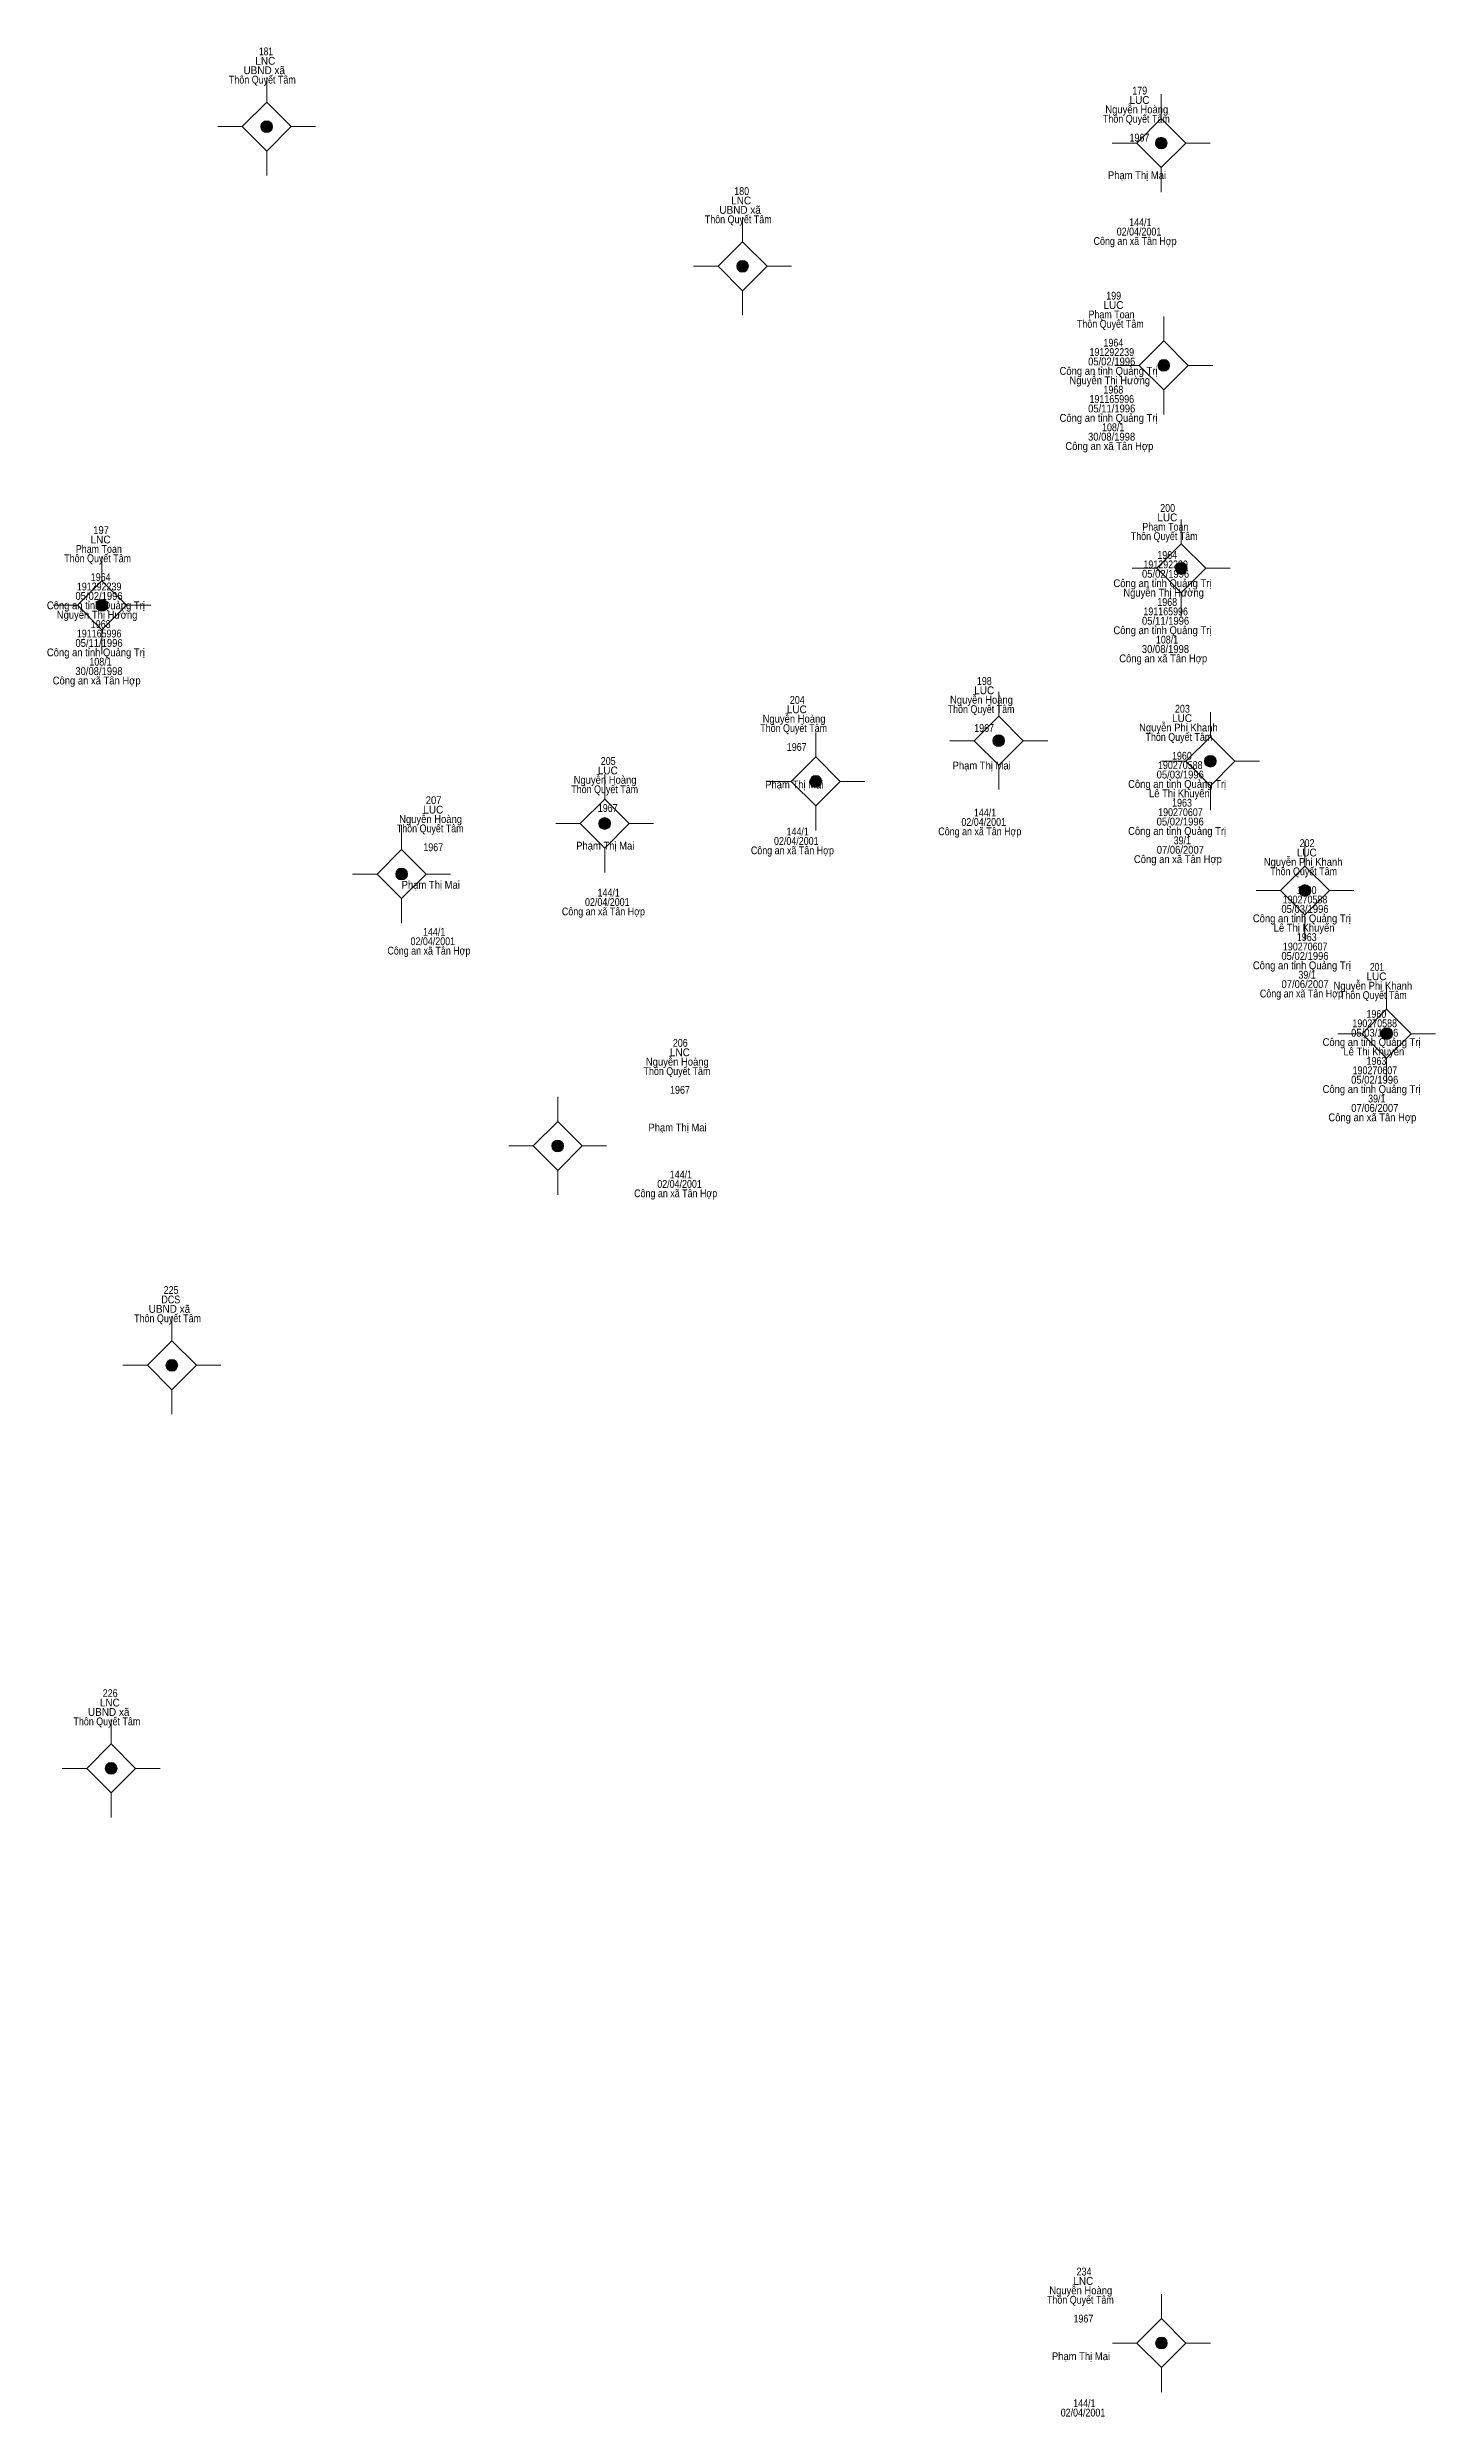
# Model space of a CAD drawing. Header units: metres. Extents: x 548452 to 551009, y 1840956 to 1844548.
# Drawn here: x 550927.5 to 550998.4, y 1841364.7 to 1841485.7 of the extents above; entities that cross this region are included whole.
import ezdxf
from ezdxf.enums import TextEntityAlignment as Align

# ---------------------------------------------------------------- set-up
doc = ezdxf.new("R2010")
doc.units = ezdxf.units.M
doc.header["$LTSCALE"] = 0.16
doc.layers.add('11', color=7, linetype='Continuous', lineweight=13)
doc.layers.add('15', color=7, linetype='Continuous')

msp = doc.modelspace()

# ---------------------------------------------------------------- hatches: boundary and pattern name
at = {"layer": '11'}
for points in [[(550939.0295, 1841481.62, 1), (550938.4295, 1841481.62, 1)], [(550984.7095, 1841480.78, 1), (550984.1095, 1841480.78, 1)], [(550963.3295, 1841474.49, 1), (550962.7295, 1841474.49, 1)], [(550984.8395, 1841469.43, 1), (550984.2395, 1841469.43, 1)], [(550985.7295, 1841459.07, 1), (550985.1295, 1841459.07, 1)], [(550930.6195, 1841457.18, 1), (550930.0195, 1841457.18, 1)], [(550976.4095, 1841450.27, 1), (550975.8095, 1841450.27, 1)], [(550987.2195, 1841449.22, 1), (550986.6195, 1841449.22, 1)], [(550967.0695, 1841448.19, 1), (550966.4695, 1841448.19, 1)], [(550956.2895, 1841446.04, 1), (550955.6895, 1841446.04, 1)], [(550945.9195, 1841443.46, 1), (550945.3195, 1841443.46, 1)], [(550992.0495, 1841442.62, 1), (550991.4495, 1841442.62, 1)], [(550996.2195, 1841435.31, 1), (550995.6195, 1841435.31, 1)], [(550953.8895, 1841429.58, 1), (550953.2895, 1841429.58, 1)], [(550934.1895, 1841418.38, 1), (550933.5895, 1841418.38, 1)], [(550931.0895, 1841397.8, 1), (550930.4895, 1841397.8, 1)], [(550984.7195, 1841368.46, 1), (550984.1195, 1841368.46, 1)]]:
    msp.add_hatch(color=256, dxfattribs=at).paths.add_polyline_path(points)

# ---------------------------------------------------------------- linework, layer by layer
for p, q in [((550938.73, 1841484.12), (550938.73, 1841482.87)), ((550984.41, 1841483.28), (550984.41, 1841482.03)), ((550937.48, 1841481.62), (550936.23, 1841481.62)), ((550941.23, 1841481.62), (550939.98, 1841481.62)), ((550938.73, 1841480.37), (550938.73, 1841479.12)), ((550983.16, 1841480.78), (550981.91, 1841480.78)), ((550986.91, 1841480.78), (550985.66, 1841480.78)), ((550984.41, 1841479.53), (550984.41, 1841478.28)), ((550963.03, 1841476.99), (550963.03, 1841475.74)), ((550961.78, 1841474.49), (550960.53, 1841474.49)), ((550965.53, 1841474.49), (550964.28, 1841474.49)), ((550963.03, 1841473.24), (550963.03, 1841471.99)), ((550984.54, 1841471.93), (550984.54, 1841470.68)), ((550983.29, 1841469.43), (550982.04, 1841469.43)), ((550987.04, 1841469.43), (550985.79, 1841469.43)), ((550984.54, 1841468.18), (550984.54, 1841466.93)), ((550985.43, 1841461.57), (550985.43, 1841460.32)), ((550930.32, 1841459.68), (550930.32, 1841458.43)), ((550984.18, 1841459.07), (550982.93, 1841459.07)), ((550987.93, 1841459.07), (550986.68, 1841459.07)), ((550929.07, 1841457.18), (550927.82, 1841457.18)), ((550932.82, 1841457.18), (550931.57, 1841457.18)), ((550985.43, 1841457.82), (550985.43, 1841456.57)), ((550930.32, 1841455.93), (550930.32, 1841454.68)), ((550976.11, 1841452.77), (550976.11, 1841451.52)), ((550986.92, 1841451.72), (550986.92, 1841450.47)), ((550966.77, 1841450.69), (550966.77, 1841449.44)), ((550974.86, 1841450.27), (550973.61, 1841450.27)), ((550978.61, 1841450.27), (550977.36, 1841450.27)), ((550976.11, 1841449.02), (550976.11, 1841447.77)), ((550985.67, 1841449.22), (550984.42, 1841449.22)), ((550989.42, 1841449.22), (550988.17, 1841449.22)), ((550955.99, 1841448.54), (550955.99, 1841447.29)), ((550965.52, 1841448.19), (550964.27, 1841448.19)), ((550969.27, 1841448.19), (550968.02, 1841448.19)), ((550986.92, 1841447.97), (550986.92, 1841446.72)), ((550966.77, 1841446.94), (550966.77, 1841445.69)), ((550945.62, 1841445.96), (550945.62, 1841444.71)), ((550954.74, 1841446.04), (550953.49, 1841446.04)), ((550958.49, 1841446.04), (550957.24, 1841446.04)), ((550991.75, 1841445.12), (550991.75, 1841443.87)), ((550955.99, 1841444.79), (550955.99, 1841443.54)), ((550944.37, 1841443.46), (550943.12, 1841443.46)), ((550948.12, 1841443.46), (550946.87, 1841443.46)), ((550990.5, 1841442.62), (550989.25, 1841442.62)), ((550994.25, 1841442.62), (550993, 1841442.62)), ((550945.62, 1841442.21), (550945.62, 1841440.96)), ((550991.75, 1841441.37), (550991.75, 1841440.12)), ((550995.92, 1841437.81), (550995.92, 1841436.56)), ((550994.67, 1841435.31), (550993.42, 1841435.31)), ((550998.42, 1841435.31), (550997.17, 1841435.31)), ((550995.92, 1841434.06), (550995.92, 1841432.81)), ((550953.59, 1841432.08), (550953.59, 1841430.83)), ((550952.34, 1841429.58), (550951.09, 1841429.58)), ((550956.09, 1841429.58), (550954.84, 1841429.58)), ((550953.59, 1841428.33), (550953.59, 1841427.08)), ((550933.89, 1841420.88), (550933.89, 1841419.63)), ((550932.64, 1841418.38), (550931.39, 1841418.38)), ((550936.39, 1841418.38), (550935.14, 1841418.38)), ((550933.89, 1841417.13), (550933.89, 1841415.88)), ((550930.79, 1841400.3), (550930.79, 1841399.05)), ((550929.54, 1841397.8), (550928.29, 1841397.8)), ((550933.29, 1841397.8), (550932.04, 1841397.8)), ((550930.79, 1841396.55), (550930.79, 1841395.3)), ((550984.42, 1841370.96), (550984.42, 1841369.71)), ((550983.17, 1841368.46), (550981.92, 1841368.46)), ((550986.92, 1841368.46), (550985.67, 1841368.46)), ((550984.42, 1841367.21), (550984.42, 1841365.96))]:
    msp.add_line(p, q, dxfattribs=at)
for points in [[(550938.73, 1841482.87), (550937.48, 1841481.62), (550938.73, 1841480.37), (550939.98, 1841481.62)], [(550984.41, 1841482.03), (550983.16, 1841480.78), (550984.41, 1841479.53), (550985.66, 1841480.78)], [(550963.03, 1841475.74), (550961.78, 1841474.49), (550963.03, 1841473.24), (550964.28, 1841474.49)], [(550984.54, 1841470.68), (550983.29, 1841469.43), (550984.54, 1841468.18), (550985.79, 1841469.43)], [(550985.43, 1841460.32), (550984.18, 1841459.07), (550985.43, 1841457.82), (550986.68, 1841459.07)], [(550930.32, 1841458.43), (550929.07, 1841457.18), (550930.32, 1841455.93), (550931.57, 1841457.18)], [(550976.11, 1841451.52), (550974.86, 1841450.27), (550976.11, 1841449.02), (550977.36, 1841450.27)], [(550986.92, 1841450.47), (550985.67, 1841449.22), (550986.92, 1841447.97), (550988.17, 1841449.22)], [(550966.77, 1841449.44), (550965.52, 1841448.19), (550966.77, 1841446.94), (550968.02, 1841448.19)], [(550955.99, 1841447.29), (550954.74, 1841446.04), (550955.99, 1841444.79), (550957.24, 1841446.04)], [(550945.62, 1841444.71), (550944.37, 1841443.46), (550945.62, 1841442.21), (550946.87, 1841443.46)], [(550991.75, 1841443.87), (550990.5, 1841442.62), (550991.75, 1841441.37), (550993, 1841442.62)], [(550995.92, 1841436.56), (550994.67, 1841435.31), (550995.92, 1841434.06), (550997.17, 1841435.31)], [(550953.59, 1841430.83), (550952.34, 1841429.58), (550953.59, 1841428.33), (550954.84, 1841429.58)], [(550933.89, 1841419.63), (550932.64, 1841418.38), (550933.89, 1841417.13), (550935.14, 1841418.38)], [(550930.79, 1841399.05), (550929.54, 1841397.8), (550930.79, 1841396.55), (550932.04, 1841397.8)], [(550984.42, 1841369.71), (550983.17, 1841368.46), (550984.42, 1841367.21), (550985.67, 1841368.46)]]:
    msp.add_lwpolyline(points, close=True, dxfattribs=at)
for centre in [(550938.7295, 1841481.62), (550984.4095, 1841480.78), (550963.0295, 1841474.49), (550984.5395, 1841469.43), (550985.4295, 1841459.07), (550930.3195, 1841457.18), (550976.1095, 1841450.27), (550986.9195, 1841449.22), (550966.7695, 1841448.19), (550955.9895, 1841446.04), (550945.6195, 1841443.46), (550991.7495, 1841442.62), (550995.9195, 1841435.31), (550953.5895, 1841429.58), (550933.8895, 1841418.38), (550930.7895, 1841397.8), (550984.4195, 1841368.46)]:
    msp.add_circle(centre, 0.3, dxfattribs=at)

# ---------------------------------------------------------------- texts
at = {"layer": '15'}
for s, width, p in [('LNC', 0.95, (550938.66, 1841484.78)), ('181', 0.8, (550938.695, 1841485.26)), ('Thôn Quyết Tâm', 0.85, (550938.51, 1841483.82)), ('UBND xã', 0.95, (550938.605, 1841484.3)), ('Nguyễn Hoàng', 0.9, (550983.16, 1841482.3)), ('LUC', 0.95, (550983.3, 1841482.78)), ('179', 0.85, (550983.31, 1841483.26)), ('Thôn Quyết Tâm', 0.85, (550983.14, 1841481.82)), ('1967', 0.85, (550983.295, 1841480.86)), ('Phạm Thị Mai', 0.9, (550983.17, 1841478.94)), ('LNC', 0.95, (550962.96, 1841477.65)), ('180', 0.85, (550962.985, 1841478.13)), ('Thôn Quyết Tâm', 0.85, (550962.81, 1841476.69)), ('UBND xã', 0.95, (550962.905, 1841477.17)), (' 02/04/2001', 0.85, (550983.21, 1841476.06)), (' 144/1', 0.85, (550983.28, 1841476.54)), (' Công an xã Tân Hợp ', 0.85, (550983.075, 1841475.58)), ('199', 0.85, (550981.98, 1841472.79)), ('Thôn Quyết Tâm', 0.85, (550981.81, 1841471.35)), ('Phạm Toan', 0.85, (550981.87, 1841471.83)), ('LUC', 0.95, (550981.97, 1841472.31)), ('1964', 0.85, (550981.965, 1841470.39)), ('Công an tỉnh Quảng Trị', 0.9, (550981.72, 1841468.95)), ('05/02/1996', 0.9, (550981.88, 1841469.43)), ('191292239', 0.85, (550981.885, 1841469.91)), ('Nguyễn Thị Hường', 0.9, (550981.78, 1841468.47)), ('1968', 0.85, (550981.965, 1841467.99)), ('Công an tỉnh Quảng Trị', 0.9, (550981.72, 1841466.55)), ('05/11/1996', 0.9, (550981.88, 1841467.03)), ('191165996', 0.85, (550981.885, 1841467.51)), ('30/08/1998', 0.9, (550981.875, 1841465.59)), ('108/1', 0.85, (550981.955, 1841466.07)), ('Công an xã Tân Hợp', 0.9, (550981.76, 1841465.11)), ('200', 0.85, (550984.735, 1841461.95)), ('LNC', 0.95, (550930.25, 1841460.34)), ('197', 0.9, (550930.275, 1841460.82)), ('Thôn Quyết Tâm', 0.85, (550984.56, 1841460.51)), ('Phạm Toan', 0.85, (550984.62, 1841460.99)), ('LUC', 0.95, (550984.72, 1841461.47)), ('Thôn Quyết Tâm', 0.85, (550930.1, 1841459.38)), ('Phạm Toan', 0.85, (550930.16, 1841459.86)), ('1964', 0.85, (550984.715, 1841459.55)), ('191292239', 0.85, (550930.175, 1841457.94)), ('1964', 0.85, (550930.255, 1841458.42)), ('Công an tỉnh Quảng Trị', 0.9, (550984.47, 1841458.11)), ('05/02/1996', 0.9, (550984.63, 1841458.59)), ('191292239', 0.85, (550984.635, 1841459.07)), ('Công an tỉnh Quảng Trị', 0.9, (550930.01, 1841456.98)), ('05/02/1996', 0.9, (550930.17, 1841457.46)), ('Nguyễn Thị Hường', 0.9, (550984.53, 1841457.63)), ('1968', 0.85, (550984.715, 1841457.15)), ('Nguyễn Thị Hường', 0.9, (550930.07, 1841456.5)), ('191165996', 0.85, (550930.175, 1841455.54)), ('1968', 0.85, (550930.255, 1841456.02)), ('Công an tỉnh Quảng Trị', 0.9, (550984.47, 1841455.71)), ('05/11/1996', 0.9, (550984.63, 1841456.19)), ('191165996', 0.85, (550984.635, 1841456.67)), ('Công an tỉnh Quảng Trị', 0.9, (550930.01, 1841454.58)), ('05/11/1996', 0.9, (550930.17, 1841455.06)), ('Công an xã Tân Hợp', 0.9, (550984.51, 1841454.27)), ('30/08/1998', 0.9, (550984.625, 1841454.75)), ('108/1', 0.85, (550984.705, 1841455.23)), ('Công an xã Tân Hợp', 0.9, (550930.05, 1841453.14)), ('30/08/1998', 0.9, (550930.165, 1841453.62)), ('108/1', 0.85, (550930.245, 1841454.1)), ('198', 0.85, (550975.375, 1841453.12)), ('204', 0.85, (550965.825, 1841452.15)), ('Nguyễn Hoàng', 0.9, (550975.23, 1841452.16)), ('LUC', 0.95, (550975.37, 1841452.64)), ('Thôn Quyết Tâm', 0.85, (550965.64, 1841450.71)), ('Nguyễn Hoàng', 0.9, (550965.66, 1841451.19)), ('LUC', 0.95, (550965.8, 1841451.67)), ('Thôn Quyết Tâm', 0.85, (550975.21, 1841451.68)), ('1967', 0.85, (550975.365, 1841450.72)), ('Nguyễn Phi Khanh', 0.9, (550985.285, 1841450.74)), ('LUC', 0.95, (550985.47, 1841451.22)), ('203', 0.85, (550985.49, 1841451.7)), ('1967', 0.85, (550965.795, 1841449.75)), ('Thôn Quyết Tâm', 0.85, (550985.31, 1841450.26)), ('LUC', 0.95, (550956.15, 1841448.55)), ('205', 0.85, (550956.17, 1841449.03)), ('Phạm Thị Mai', 0.9, (550975.24, 1841448.8)), ('05/03/1996', 0.9, (550985.38, 1841448.34)), ('190270588', 0.85, (550985.38, 1841448.82)), ('1960', 0.85, (550985.465, 1841449.3)), ('207', 0.9, (550947.255, 1841447.03)), ('Thôn Quyết Tâm', 0.85, (550955.99, 1841447.59)), ('Nguyễn Hoàng', 0.9, (550956.01, 1841448.07)), ('Phạm Thị Mai', 0.9, (550965.67, 1841447.83)), ('Công an tỉnh Quảng Trị', 0.9, (550985.22, 1841447.86)), ('Lê Thị Khuyến', 0.9, (550985.335, 1841447.38)), ('Nguyễn Hoàng', 0.9, (550947.1, 1841446.07)), ('LUC', 0.95, (550947.24, 1841446.55)), ('1967', 0.85, (550956.145, 1841446.63)), (' 02/04/2001', 0.85, (550975.28, 1841445.92)), (' 144/1', 0.85, (550975.35, 1841446.4)), ('05/02/1996', 0.9, (550985.38, 1841445.94)), ('190270607', 0.85, (550985.39, 1841446.42)), ('1963', 0.85, (550985.47, 1841446.9)), ('Thôn Quyết Tâm', 0.85, (550947.08, 1841445.59)), ('1967', 0.85, (550947.235, 1841444.63)), ('Phạm Thị Mai', 0.9, (550956.02, 1841444.71)), (' 02/04/2001', 0.85, (550965.71, 1841444.95)), (' 144/1', 0.85, (550965.78, 1841445.43)), (' Công an xã Tân Hợp ', 0.85, (550975.145, 1841445.44)), ('Công an tỉnh Quảng Trị', 0.9, (550985.22, 1841445.46)), ('39/1', 0.85, (550985.485, 1841444.98)), ('202', 0.85, (550991.855, 1841444.84)), (' Công an xã Tân Hợp ', 0.85, (550965.575, 1841444.47)), ('Công an xã Tân Hợp', 0.9, (550985.26, 1841444.02)), ('07/06/2007', 0.9, (550985.385, 1841444.5)), ('Nguyễn Phi Khanh', 0.9, (550991.655, 1841443.88)), ('Thôn Quyết Tâm', 0.85, (550991.68, 1841443.4)), ('LUC', 0.95, (550991.84, 1841444.36)), ('Phạm Thị Mai', 0.9, (550947.11, 1841442.71)), (' 144/1', 0.85, (550956.13, 1841442.31)), ('1960', 0.85, (550991.835, 1841442.44)), (' Công an xã Tân Hợp ', 0.85, (550955.925, 1841441.35)), (' 02/04/2001', 0.85, (550956.06, 1841441.83)), ('Công an tỉnh Quảng Trị', 0.9, (550991.59, 1841441)), ('05/03/1996', 0.9, (550991.75, 1841441.48)), ('190270588', 0.85, (550991.75, 1841441.96)), (' 02/04/2001', 0.85, (550947.15, 1841439.83)), (' 144/1', 0.85, (550947.22, 1841440.31)), ('Lê Thị Khuyến', 0.9, (550991.705, 1841440.52)), ('1963', 0.85, (550991.84, 1841440.04)), (' Công an xã Tân Hợp ', 0.85, (550947.015, 1841439.35)), ('Công an tỉnh Quảng Trị', 0.9, (550991.59, 1841438.6)), ('05/02/1996', 0.9, (550991.75, 1841439.08)), ('190270607', 0.85, (550991.76, 1841439.56)), ('07/06/2007', 0.9, (550991.755, 1841437.64)), ('39/1', 0.85, (550991.855, 1841438.12)), ('Nguyễn Phi Khanh', 0.9, (550995.215, 1841437.56)), ('LUC', 0.95, (550995.4, 1841438.04)), ('201', 0.8, (550995.425, 1841438.52)), ('Công an xã Tân Hợp ', 0.85, (550991.63, 1841437.16)), ('Thôn Quyết Tâm', 0.85, (550995.24, 1841437.08)), ('05/03/1996', 0.9, (550995.31, 1841435.16)), ('190270588', 0.85, (550995.31, 1841435.64)), ('1960', 0.85, (550995.395, 1841436.12)), ('Nguyễn Hoàng', 0.9, (550959.7, 1841433.68)), ('LNC', 0.95, (550959.83, 1841434.16)), ('206', 0.85, (550959.85, 1841434.64)), ('Công an tỉnh Quảng Trị', 0.9, (550995.15, 1841434.68)), ('Lê Thị Khuyến', 0.9, (550995.265, 1841434.2)), ('1963', 0.85, (550995.4, 1841433.72)), ('Thôn Quyết Tâm', 0.85, (550959.68, 1841433.2)), ('05/02/1996', 0.9, (550995.31, 1841432.76)), ('190270607', 0.85, (550995.32, 1841433.24)), ('1967', 0.85, (550959.835, 1841432.24)), ('Công an tỉnh Quảng Trị', 0.9, (550995.15, 1841432.28)), ('07/06/2007', 0.9, (550995.315, 1841431.32)), ('39/1', 0.85, (550995.415, 1841431.8)), ('Phạm Thị Mai', 0.9, (550959.71, 1841430.32)), ('Công an xã Tân Hợp', 0.9, (550995.19, 1841430.84)), (' 144/1', 0.85, (550959.82, 1841427.92)), (' Công an xã Tân Hợp ', 0.85, (550959.615, 1841426.96)), (' 02/04/2001', 0.85, (550959.75, 1841427.44)), ('225', 0.85, (550933.85, 1841422.02)), ('Thôn Quyết Tâm', 0.85, (550933.67, 1841420.58)), ('UBND xã', 0.95, (550933.765, 1841421.06)), ('DCS', 0.85, (550933.835, 1841421.54)), ('226', 0.85, (550930.74, 1841401.44)), ('Thôn Quyết Tâm', 0.85, (550930.57, 1841400)), ('UBND xã', 0.95, (550930.665, 1841400.48)), ('LNC', 0.95, (550930.72, 1841400.96)), ('Nguyễn Hoàng', 0.9, (550980.3, 1841370.95)), ('LNC', 0.95, (550980.43, 1841371.43)), ('234', 0.85, (550980.465, 1841371.91)), ('Thôn Quyết Tâm', 0.85, (550980.28, 1841370.47)), ('1967', 0.85, (550980.435, 1841369.51)), ('Phạm Thị Mai', 0.9, (550980.31, 1841367.59)), (' 144/1', 0.85, (550980.42, 1841365.19)), (' 02/04/2001', 0.85, (550980.35, 1841364.71))]:
    msp.add_text(s, height=0.4, dxfattribs=dict(at, width=width)).set_placement(p, align=Align.CENTER)

doc.saveas('drawing.dxf')
